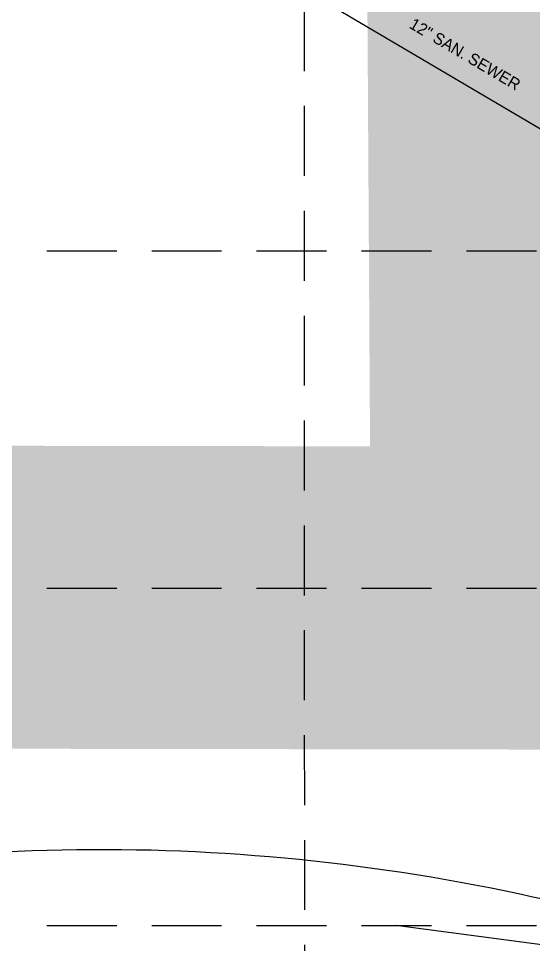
# Model space of a CAD drawing. Header units: inches. Extents: x 2439273 to 2445077, y 7048639 to 7057917.
# Drawn here: x 2439592.7 to 2439813.5, y 7053269.8 to 7053667.2 of the extents above; entities that cross this region are included whole.
import ezdxf
from ezdxf.enums import TextEntityAlignment as Align

# ---------------------------------------------------------------- set-up
doc = ezdxf.new("R2010")
doc.units = ezdxf.units.IN
doc.header["$LTSCALE"] = 300
doc.header["$MEASUREMENT"] = 0
doc.linetypes.add('HIDDEN', pattern=[0.375, 0.25, -0.125])
doc.linetypes.add('PHANTOM', pattern=[4.25, 3.5, -0.15, 0.15, -0.15, 0.15, -0.15])
for name, color, linetype in [('BOUNDARY', 24, 'PHANTOM'), ('GRID', 254, 'HIDDEN'), ('new', 3, 'Continuous'), ('Water', 5, 'PHANTOM')]:
    doc.layers.add(name, color=color, linetype=linetype)
doc.styles.add('TMODELF', font='tmodelf')

msp = doc.modelspace()

# ---------------------------------------------------------------- linework, layer by layer
at = {"layer": 'BOUNDARY', "color": 7, "linetype": 'Continuous', "flags": 128}
msp.add_lwpolyline([(2439553.96, 7053307.52), (2439553.96, 7053307.52, -0.119138), (2439952.93, 7053246.62), (2439952.93, 7053246.62)], format="xyb", dxfattribs=at)
at = {"layer": 'GRID', "linetype": 'HIDDEN', "ltscale": 0.4}
for p, q in [((2439716.21, 7049369.65), (2439714.41, 7057759.92)), ((2439424.76, 7053567.54), (2444925.44, 7053567.54)), ((2439424.76, 7053422.78), (2444925.44, 7053422.78)), ((2439424.76, 7053278.03), (2444925.44, 7053278.03))]:
    msp.add_line(p, q, dxfattribs=at)
at = {"layer": 'new', "color": 3, "linetype": 'Continuous', "flags": 128}
msp.add_lwpolyline([(2439601.8, 7053746.62), (2439890.2, 7053576.37), (2439887.14, 7053260.39), (2439754.49, 7053277.95)], dxfattribs=at)
at = {"layer": 'Water', "linetype": 'Continuous', "flags": 128}
for points, const_width in [([(2439798.55, 7054288.6), (2439803.65, 7053441.76)], 120), ([(2439493.38, 7053418.98), (2439841.98, 7053418.45), (2440205.08, 7053254.08), (2441212.95, 7052646.23), (2441332.2, 7052555.79), (2441416.5, 7052467.4), (2441506.96, 7052329.68), (2442151.18, 7051187.29), (2442131.23, 7050979.64)], 130)]:
    msp.add_lwpolyline(points, dxfattribs=dict(at, const_width=const_width))

# ---------------------------------------------------------------- texts
at = {"layer": 'new', "color": 3, "linetype": 'Continuous', "style": 'TMODELF'}
msp.add_text('12" SAN. SEWER', height=5, rotation=329.445, dxfattribs=at).set_placement((2439785.42, 7053654.04), align=Align.TOP_CENTER)

doc.saveas('drawing.dxf')
